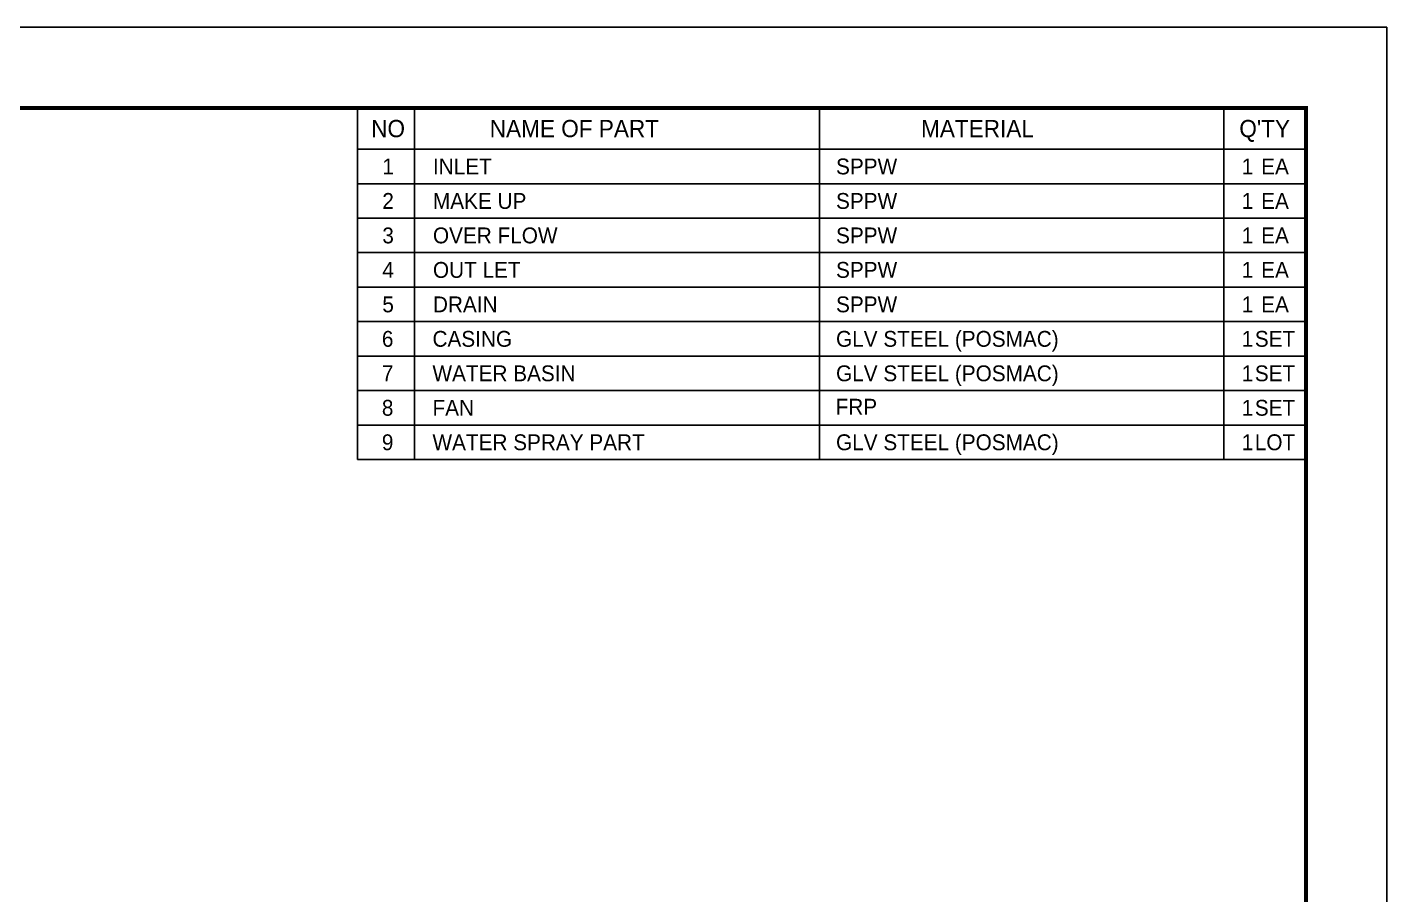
# Model space of a CAD drawing. Header units: millimetres. Extents: x 2023 to 34286, y 1728 to 24542.
# Drawn here: x 21350 to 34286, y 16282 to 24542 of the extents above; entities that cross this region are included whole.
import ezdxf
from ezdxf.enums import TextEntityAlignment as Align

# ---------------------------------------------------------------- set-up
doc = ezdxf.new("R2010")
doc.units = ezdxf.units.MM
for name, color, linetype in [('냉각탑_box', 1, 'Continuous'), ('냉각탑_form', 1, 'Continuous'), ('냉각탑_text', 3, 'Continuous')]:
    doc.layers.add(name, color=color, linetype=linetype)
doc.styles.add('돋움', font='Dotum.ttf')

# ---------------------------------------------------------------- blocks, each defined once
blk = doc.blocks.new('냉각탑form')
at = {"layer": 'Defpoints'}
blk.add_lwpolyline([(0, 297.07), (420.1, 297.07), (420.1, 0), (0, 0)], close=True, dxfattribs=at)
at = {"layer": '냉각탑_form', "const_width": 0.5}
blk.add_lwpolyline([(10, 287.07), (10, 10), (410.1, 10), (410.1, 287.07)], close=True, dxfattribs=at)

msp = doc.modelspace()

# ---------------------------------------------------------------- linework, layer by layer
at = {"layer": '냉각탑_box'}
for p, q in [((25033.7, 23774.1), (25033.7, 20426.4)), ((28887.7, 23774.1), (28887.7, 20426.4)), ((32735.8, 23774.1), (32735.8, 20426.4)), ((24492, 23380.3), (33517.7, 23380.3)), ((24492, 23052.1), (33517.7, 23052.1)), ((24492, 22723.8), (33517.7, 22723.8)), ((24492, 22395.6), (33517.7, 22395.6)), ((24492, 22067.4), (33517.7, 22067.4)), ((24492, 21739.2), (33517.7, 21739.2)), ((24492, 21411), (33517.7, 21411)), ((24492, 21082.8), (33517.7, 21082.8)), ((24492, 20754.6), (33517.7, 20754.6)), ((24492, 20426.4), (33517.7, 20426.4))]:
    msp.add_line(p, q, dxfattribs=at)
msp.add_lwpolyline([(24492, 20426.4), (24492, 23774.1), (33517.7, 23774.1), (33517.7, 19441.7)], dxfattribs=at)

# ---------------------------------------------------------------- block references
at = {"layer": '냉각탑_form', "xscale": 76.7980057517581, "yscale": 76.7980057517581, "zscale": 76.7980057517581}
msp.add_blockref('냉각탑form', (2022.8, 1727.7), dxfattribs=at)

# ---------------------------------------------------------------- texts
at = {"layer": '냉각탑_text', "style": '돋움'}
for s, height, p in [('NO', 164.11, (24784, 23577.2)), ('NAME OF PART', 164.106, (26556.4, 23577.2)), ('MATERIAL', 164.11, (30391.4, 23577.2)), ("Q'TY", 164.11, (33123.8, 23577.2)), ('1', 151, (24784, 23216.2)), ('1', 151, (32959.7, 23216.2)), ('EA', 150.98, (33222.3, 23216.2)), ('2', 151, (24784, 22887.9)), ('1', 151, (32959.7, 22887.9)), ('EA', 150.98, (33222.3, 22887.9)), ('3', 151, (24784, 22559.7)), ('1', 151, (32959.7, 22559.7)), ('EA', 150.98, (33222.3, 22559.7)), ('4', 151, (24784, 22231.5)), ('1', 151, (32959.7, 22231.5)), ('EA', 150.98, (33222.3, 22231.5)), ('5', 151, (24784, 21903.3)), ('1', 151, (32959.7, 21903.3)), ('EA', 150.98, (33222.3, 21903.3)), ('6', 151, (24779.7, 21575.1)), ('1', 151, (32959.7, 21575.1)), ('SET', 150.98, (33222.3, 21575.1)), ('7', 151, (24779.7, 21246.9)), ('1', 151, (32959.7, 21246.9)), ('SET', 150.98, (33222.3, 21246.9)), ('8', 151, (24779.7, 20918.7)), ('1', 151, (32959.7, 20918.7)), ('SET', 150.98, (33222.3, 20918.7)), ('9', 151, (24779.7, 20590.5)), ('1', 151, (32959.7, 20590.5)), ('LOT', 150.98, (33222.3, 20590.5))]:
    msp.add_text(s, height=height, dxfattribs=at).set_placement(p, align=Align.MIDDLE_CENTER)
for s, height, p in [('INLET ', 150.98, (25210.7, 23216.2)), ('SPPW', 150.98, (29045.7, 23216.2)), ('MAKE UP', 150.98, (25210.7, 22887.9)), ('SPPW', 150.98, (29045.7, 22887.9)), ('OVER FLOW', 150.98, (25210.7, 22559.7)), ('SPPW', 150.98, (29045.7, 22559.7)), ('OUT LET ', 150.98, (25210.7, 22231.5)), ('SPPW', 150.98, (29045.7, 22231.5)), ('DRAIN', 150.98, (25210.7, 21903.3)), ('SPPW', 150.98, (29045.7, 21903.3)), ('CASING', 150.98, (25206.4, 21575.1)), ('GLV STEEL (POSMAC)', 150.977, (29045.7, 21575.1)), ('WATER BASIN', 150.977, (25206.4, 21246.9)), ('GLV STEEL (POSMAC)', 150.977, (29045.7, 21246.9)), ('FAN', 150.98, (25206.4, 20918.7)), ('FRP', 150.98, (29041.4, 20928.8)), ('WATER SPRAY PART', 150.977, (25206.4, 20590.5)), ('GLV STEEL (POSMAC)', 150.977, (29045.7, 20590.5))]:
    msp.add_text(s, height=height, dxfattribs=at).set_placement(p, align=Align.MIDDLE_LEFT)

doc.saveas('drawing.dxf')
